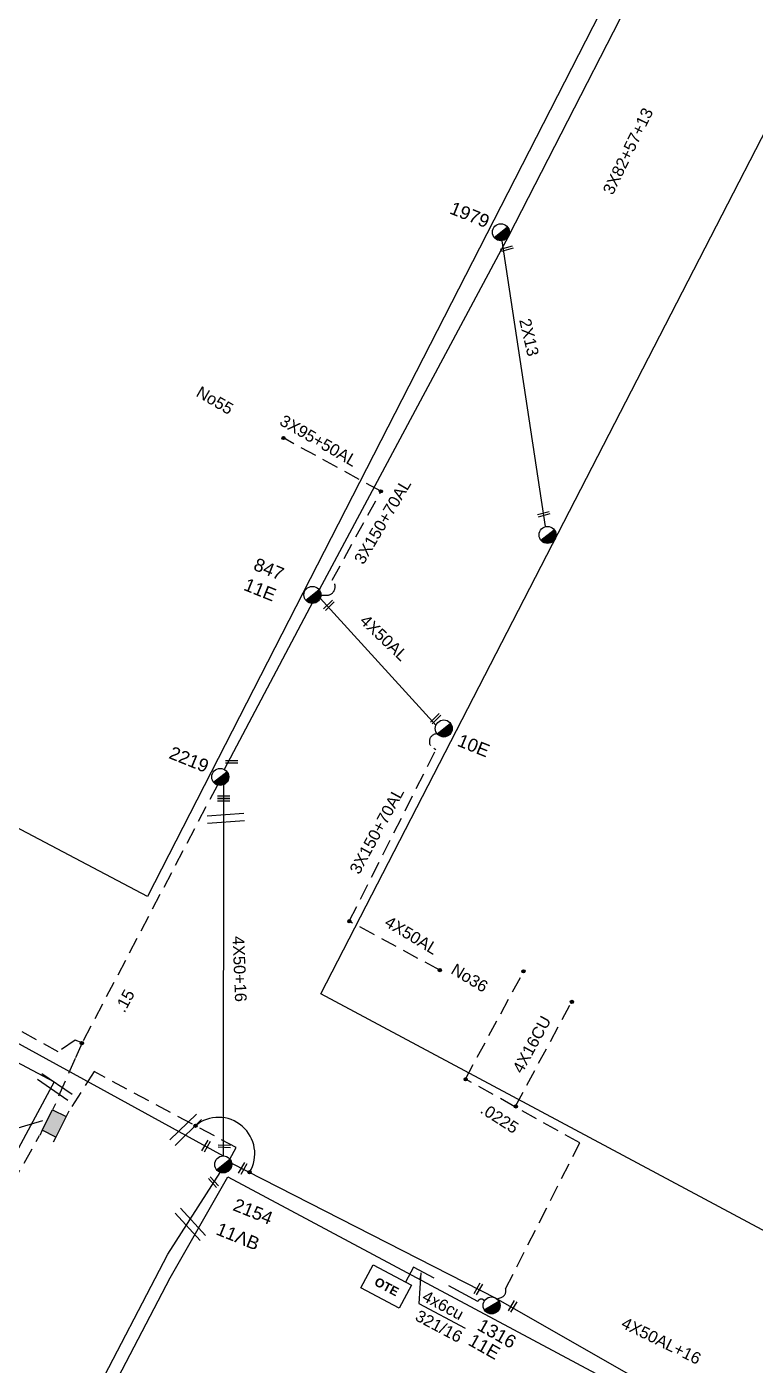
# Model space of a CAD drawing. Header units: millimetres. Extents: x 2101 to 3312, y 775 to 1363.
# Drawn here: x 2502.2 to 2558.2, y 1040.5 to 1143.5 of the extents above; entities that cross this region are included whole.
import ezdxf

# ---------------------------------------------------------------- set-up
doc = ezdxf.new("R2010")
doc.units = ezdxf.units.MM
doc.linetypes.add('DASHED', pattern=[19.05, 12.7, -6.35])
for name, color, linetype in [('Link Box 4 Διευθύνσεων', 7, 'Continuous'), ('Pillar OTE', 7, 'Continuous'), ('Άγνωστα', 7, 'Continuous'), ('Γέφυρες Εναέριου Δικτύου', 7, 'Continuous'), ('Γυμνά εναέρια ΧΤ (3Φ)   4x16CU', 7, 'Continuous'), ('Γυμνά εναέρια ΧΤ (3Φ)   4x50AL', 7, 'Continuous'), ('Επιγραφές - Σχήματα', 7, 'Continuous'), ('Καλώδια ΧΤ   3x150+70 XLPE', 7, 'DASHED'), ('Καλώδια ΧΤ   3x150+70AL', 7, 'DASHED'), ('Καλώδια ΧΤ   3x95+50 AL XLPE', 7, 'DASHED'), ('Μηχανική τομή', 7, 'Continuous'), ('Στύλος ΦΜ', 7, 'Continuous'), ('Στύλος ΦΜ @ 1', 7, 'Continuous'), ('Συνδέσεις', 7, 'Continuous'), ('Τομή', 7, 'Continuous'), ('Υπόβαθρο ΔΕΗ', 7, 'Continuous'), ('Υπόγεια Καλώδια Δικτύου ΧΤ   .15', 7, 'DASHED'), ('Υπόγεια καλώδια Παροχών ΧΤ   .0225', 7, 'DASHED'), ('Υπόγεια καλώδια Παροχών ΧΤ   4x6', 7, 'DASHED')]:
    doc.layers.add(name, color=color, linetype=linetype)
doc.styles.add('arial', font='arial.ttf')
doc.styles.get("Standard").update_dxf_attribs({"font": 'arial.ttf'})
doc.linetypes.add('SYN_LINE', pattern='A,0.5,-0.0001,["/\\/\\/\\/",Standard,S=0.1,R=0,X=0,Y=-0.05],-0.25', length=0.7501)
doc.dimstyles.new('ISO-25', dxfattribs={"dimtxt": 2.5, "dimasz": 2.5, "dimexe": 1.25, "dimexo": 0.625, "dimtad": 1, "dimtxsty": 'Standard', "dimcen": 2.5, "dimadec": 0, "dimazin": 0, "dimtfac": 1, "dimtmove": 0, "dimatfit": 3, "dimfxl": 1, "dimarcsym": 0})

# ---------------------------------------------------------------- blocks, each defined once
blk = doc.blocks.new('ΥΠΑΡΧΩΝ ΤΣΙΜΕΝΤΕΝΙΟΣ ΣΤΥΛΟΣ')
at = {"layer": 'Στύλος ΦΜ'}
blk.add_hatch(color=7, dxfattribs=at).paths.add_polyline_path([(-1.29, -2.28, 0.574793), (2.62, 0, 0.268822), (1.3, 2.27)])
at = {"layer": 'Στύλος ΦΜ', "color": 7}
blk.add_line((-1.29, -2.28), (1.3, 2.27), dxfattribs=at)
blk.add_circle((0, 0), 2.62, dxfattribs=at)
at = {"layer": 'Στύλος ΦΜ', "flags": 4}
for tag, p in [('ΑΡΙΘΜΟΣ', (-4.68, 8.05)), ('ΤΥΠΟΣ', (-4.91, 3.03))]:
    blk.add_attdef(tag, p, '', height=4, dxfattribs=at)
blk = doc.blocks.new('ΤΟΜΗ')
at = {"layer": 'Τομή', "ltscale": 40}
for p, q in [((-5.68, 0), (5.68, 0)), ((5.68, -2.33), (-5.68, -2.33))]:
    blk.add_line(p, q, dxfattribs=at)
blk = doc.blocks.new('ΜΗΧΑΝΙΚΗ ΤΟΜΗ')
at = {"layer": 'Μηχανική τομή', "ltscale": 40}
for p, q in [((-1.89, 0.78), (1.89, 0.78)), ((1.89, 0), (-1.89, 0))]:
    blk.add_line(p, q, dxfattribs=at)
blk = doc.blocks.new('LINK BOX 4 ΑΝΑΧΩΡΗΣΕΩΝ')
at = {"layer": 'Link Box 4 Διευθύνσεων', "ltscale": 40}
blk.add_hatch(color=256, dxfattribs=at).paths.add_polyline_path([(-3.54, 0), (-3.54, -4.67), (3.54, -4.67), (3.54, 0)])
for p, q in [((-3.54, 0), (-5.33, 0)), ((5.33, 0), (3.54, 0)), ((-3.54, -4.67), (-5.33, -4.67)), ((5.33, -4.67), (3.54, -4.67))]:
    blk.add_line(p, q, dxfattribs=at)
blk.add_lwpolyline([(-3.54, -4.67), (-3.54, 0), (3.54, 0), (3.54, -4.67)], close=True, dxfattribs=at)
blk = doc.blocks.new('_ΣΥΝΔΕΣΗ')
at = {"layer": 'Συνδέσεις', "linetype": 'SYN_LINE', "ltscale": 40}
blk.add_hatch(color=256, dxfattribs=at).paths.add_polyline_path([(0.5, -0.01, 1), (-0.5, -0.01, 1)])
at = {"layer": 'Συνδέσεις'}
blk.add_circle((0, -0.01), 0.5, dxfattribs=at)
blk = doc.blocks.new('PILLAR ΟΤΕ')
at = {"layer": 'Pillar OTE', "ltscale": 40}
blk.add_lwpolyline([(-3.31, 2.02), (3.39, 2.02), (3.39, -1.99), (-3.31, -1.99)], close=True, dxfattribs=at)
at = {"layer": 'Pillar OTE', "insert": (-1.81, 0.71), "char_height": 1.3575, "width": 109.961, "attachment_point": 1}
blk.add_mtext('{\\fArial|b1|i0|c161|p34;OTE}', dxfattribs=at)

msp = doc.modelspace()

# ---------------------------------------------------------------- linework, layer by layer
at = {"layer": 'Άγνωστα', "color": 133, "ltscale": 40}
for points in [[(2564.47, 1177.68), (2552.32, 1153), (2539.22, 1127.42), (2524.65, 1100.22), (2517.36, 1086.39)], [(2542.08, 1105.07), (2538.74, 1127.07)]]:
    msp.add_lwpolyline(points, dxfattribs=at)
at = {"layer": 'Άγνωστα', "color": 62, "ltscale": 40}
for points in [[(2517.3, 1085.2), (2517.29, 1056.66)], [(2517.93, 1056.1), (2538.24, 1045.72), (2561.13, 1032.62)]]:
    msp.add_lwpolyline(points, dxfattribs=at)
at = {"layer": 'Άγνωστα', "color": 1}
msp.add_lwpolyline([(2488.16, 1072.63), (2517.29, 1056.66)], dxfattribs=at)
at = {"layer": 'Άγνωστα', "color": 62, "linetype": 'DASHED', "ltscale": 0.1}
for points in [[(2517.8, 1056.41), (2518.28, 1057.3), (2507.35, 1063.14), (2505.4, 1060.09)], [(2461.22, 986.53), (2463.59, 985.32), (2497.26, 1047.82), (2503.16, 1058.22)]]:
    msp.add_lwpolyline(points, dxfattribs=at)
at = {"layer": 'Άγνωστα', "color": 30}
msp.add_lwpolyline([(2468.32, 965.45), (2478.6, 985), (2487.28, 1001.52), (2494.89, 1015.99), (2498.45, 1023.04), (2507.2, 1037.9), (2513.02, 1049.09), (2517.04, 1055.39)], dxfattribs=at)
at = {"layer": 'Γέφυρες Εναέριου Δικτύου'}
msp.add_arc((2516.92, 1056.83), 2.79, 329.0529, 129.5596, dxfattribs=at)
at = {"layer": 'Γυμνά εναέρια ΧΤ (3Φ)   4x16CU', "color": 62, "linetype": 'DASHED', "ltscale": 0.1}
msp.add_lwpolyline([(2539.74, 1060.43), (2544.1, 1068.54)], dxfattribs=at)
at = {"layer": 'Γυμνά εναέρια ΧΤ (3Φ)   4x50AL', "color": 133, "ltscale": 40}
msp.add_lwpolyline([(2533.65, 1089.78), (2524.74, 1099.57)], dxfattribs=at)
at = {"layer": 'Γυμνά εναέρια ΧΤ (3Φ)   4x50AL', "color": 133, "linetype": 'DASHED', "ltscale": 0.1}
msp.add_lwpolyline([(2533.94, 1070.95), (2526.98, 1074.71)], dxfattribs=at)
at = {"layer": 'Επιγραφές - Σχήματα'}
msp.add_lwpolyline([(2495.86, 1057.16), (2503.42, 1059.37)], dxfattribs=at)
at = {"layer": 'Καλώδια ΧΤ   3x150+70 XLPE', "color": 133, "ltscale": 0.1}
msp.add_lwpolyline([(2506.44, 1065.36), (2505.9, 1065.55), (2504.59, 1064.66), (2495.13, 1069.89)], dxfattribs=at)
at = {"layer": 'Καλώδια ΧΤ   3x150+70AL', "color": 133, "ltscale": 0.1}
for points in [[(2524.79, 1099.8), (2525.22, 1099.79, 0.70903), (2525.66, 1100.94), (2529.41, 1107.79)], [(2526.98, 1074.71), (2533.64, 1087.9), (2533.47, 1087.99, -0.789866), (2533.74, 1089.13, -10051.305448)]]:
    msp.add_lwpolyline(points, format="xyb", dxfattribs=at)
at = {"layer": 'Καλώδια ΧΤ   3x95+50 AL XLPE', "color": 133, "ltscale": 0.1}
msp.add_lwpolyline([(2529.41, 1107.79), (2521.92, 1111.89)], dxfattribs=at)
at = {"layer": 'Υπόβαθρο ΔΕΗ'}
for points in [[(2512.69, 1187.56), (2557.67, 1166.88), (2511.47, 1076.61), (2465.56, 1100.82), (2512.69, 1187.56)], [(2571.3, 1159.45), (2592.68, 1147.73), (2578.36, 1119.04), (2601.79, 1107.69), (2596.89, 1098.48), (2595.71, 1099.11), (2567.61, 1046.21), (2524.8, 1069.13), (2571.3, 1159.45)], [(2458.16, 1086.82), (2504.28, 1062.35), (2455.9, 972.4), (2408.73, 997.06), (2458.16, 1086.82)], [(2517.63, 1055.05), (2560.09, 1032.36), (2511.45, 943.09), (2468.96, 965.49), (2504.29, 1030.17), (2513.19, 1047.27), (2517.63, 1055.05)], [(2532.34, 1045.3), (2535.89, 1043.41)]]:
    msp.add_lwpolyline(points, dxfattribs=at)
at = {"layer": 'Υπόγεια Καλώδια Δικτύου ΧΤ   .15', "color": 133, "ltscale": 0.1}
msp.add_lwpolyline([(2516.84, 1085.19), (2506.44, 1065.36), (2505.89, 1064.15), (2505.89, 1064.15), (2504.35, 1060.61)], dxfattribs=at)
at = {"layer": 'Υπόγεια καλώδια Παροχών ΧΤ   .0225', "color": 62, "ltscale": 0.1}
msp.add_lwpolyline([(2535.91, 1062.57), (2540.38, 1070.83)], dxfattribs=at)
msp.add_lwpolyline([(2538.35, 1045.66), (2538.67, 1045.77, 0.399493), (2539, 1046.42), (2544.7, 1057.65), (2535.91, 1062.57)], format="xyb", dxfattribs=at)
at = {"layer": 'Υπόγεια καλώδια Παροχών ΧΤ   4x6', "color": 62, "linetype": 'DASHED', "ltscale": 0.2}
msp.add_lwpolyline([(2537.36, 1045.5, 0.639018), (2536.87, 1045.46), (2531.93, 1048.1), (2531.3, 1046.93)], format="xyb", dxfattribs=at)

# ---------------------------------------------------------------- block references
at = {"layer": 'Link Box 4 Διευθύνσεων', "xscale": 0.25, "yscale": 0.25, "zscale": 0.25, "rotation": 63.49962358743239}
msp.add_blockref('LINK BOX 4 ΑΝΑΧΩΡΗΣΕΩΝ', (2503.76, 1059.42), dxfattribs=at)
at = {"layer": 'Pillar OTE', "xscale": 0.5, "yscale": 0.5, "zscale": 0.5, "rotation": 331.877304412435}
msp.add_blockref('PILLAR ΟΤΕ', (2529.79, 1046.61), dxfattribs=at)
at = {"layer": 'Μηχανική τομή'}
for p, xscale, yscale, zscale, rotation in [((2539.13, 1126.36), 0.2499999999999998, 0.2499999999999998, 0.2499999999999998, 15.39120606484802), ((2541.96, 1105.93), 0.2499999999999999, 0.2499999999999999, 0.2499999999999999, 15.39120606484802), ((2525.48, 1098.95), 0.2499999999999998, 0.2499999999999998, 0.2499999999999998, 45.06944845265449), ((2533.69, 1090.22), 0.2499999999999998, 0.2499999999999998, 0.2499999999999998, 45.06944845265449), ((2517.93, 1087.07), 0.2499999999999998, 0.2499999999999998, 0.2499999999999998, 180.108268831942), ((2517.32, 1084.35), 0.2499999999999998, 0.2499999999999998, 0.2499999999999998, 180.108268831942), ((2517.32, 1084.15), 0.2499999999999998, 0.2499999999999998, 0.2499999999999998, 180.108268831942), ((2515.88, 1057.46), 0.2500000000001183, 0.2500000000001183, 0.2500000000001183, 239.6907079381527), ((2517.36, 1057.3), 0.2500000000003636, 0.2500000000003636, 0.2500000000003636, 357.0205370134003), ((2518.7, 1055.73), 0.2500000000001183, 0.2500000000001183, 0.2500000000001183, 239.6907079381527), ((2516.6, 1054.7), 0.2499999999999999, 0.2499999999999999, 0.2499999999999999, 131.9671992171577), ((2536.82, 1046.48), 0.2500000000001183, 0.2500000000001183, 0.2500000000001183, 239.6907079381527), ((2539.46, 1045.13), 0.2500000000001183, 0.2500000000001183, 0.2500000000001183, 239.6907079381527)]:
    msp.add_blockref('ΜΗΧΑΝΙΚΗ ΤΟΜΗ', p, dxfattribs=dict(at, xscale=xscale, yscale=yscale, zscale=zscale, rotation=rotation))
at = {"layer": 'Στύλος ΦΜ @ 1', "ltscale": 40}
ref = msp.add_blockref('ΥΠΑΡΧΩΝ ΤΣΙΜΕΝΤΕΝΙΟΣ ΣΤΥΛΟΣ', (2538.64, 1127.72), dxfattribs=dict(at, xscale=0.25, yscale=0.25, zscale=0.25, rotation=338.0348720893729))
ref.add_attrib('ΑΡΙΘΜΟΣ', '1979', (2534.62, 1129.19), dxfattribs={"layer": 'Στύλος ΦΜ', "height": 1, "rotation": 338.0349, "flags": 4})
at = {"layer": 'Στύλος ΦΜ @ 1', "ltscale": 40, "xscale": 0.25, "yscale": 0.25, "zscale": 0.25, "rotation": 338.0348720893729}
msp.add_blockref('ΥΠΑΡΧΩΝ ΤΣΙΜΕΝΤΕΝΙΟΣ ΣΤΥΛΟΣ', (2542.23, 1104.43), dxfattribs=at)
at = {"layer": 'Στύλος ΦΜ @ 1', "ltscale": 40}
ref = msp.add_blockref('ΥΠΑΡΧΩΝ ΤΣΙΜΕΝΤΕΝΙΟΣ ΣΤΥΛΟΣ', (2524.14, 1099.82), dxfattribs=dict(at, xscale=0.25, yscale=0.25, zscale=0.25, rotation=338.0348720893729))
ref.add_attrib('ΤΥΠΟΣ', '847', (2519.53, 1101.78), dxfattribs={"layer": 'Στύλος ΦΜ', "height": 1, "rotation": 338.0349, "flags": 4})
ref.add_attrib('ΑΡΙΘΜΟΣ', '11E', (2518.78, 1100.22), dxfattribs={"layer": 'Στύλος ΦΜ', "height": 1, "rotation": 338.0349, "flags": 4})
ref = msp.add_blockref('ΥΠΑΡΧΩΝ ΤΣΙΜΕΝΤΕΝΙΟΣ ΣΤΥΛΟΣ', (2534.25, 1089.54), dxfattribs=dict(at, xscale=0.25, yscale=0.25, zscale=0.25, rotation=338.0348720893729))
ref.add_attrib('ΑΡΙΘΜΟΣ', '10E', (2535.21, 1088.23), dxfattribs={"layer": 'Στύλος ΦΜ', "height": 1, "rotation": 338.0349, "flags": 4})
ref = msp.add_blockref('ΥΠΑΡΧΩΝ ΤΣΙΜΕΝΤΕΝΙΟΣ ΣΤΥΛΟΣ', (2517.05, 1085.81), dxfattribs=dict(at, xscale=0.25, yscale=0.25, zscale=0.25, rotation=338.0348720893729))
ref.add_attrib('ΑΡΙΘΜΟΣ', '2219', (2513.03, 1087.28), dxfattribs={"layer": 'Στύλος ΦΜ', "height": 1, "rotation": 338.0349, "flags": 4})
ref = msp.add_blockref('ΥΠΑΡΧΩΝ ΤΣΙΜΕΝΤΕΝΙΟΣ ΣΤΥΛΟΣ', (2517.29, 1056), dxfattribs=dict(at, xscale=0.25, yscale=0.25, zscale=0.25, rotation=338.0348720893729))
ref.add_attrib('ΤΥΠΟΣ', '2154', (2517.95, 1052.5), dxfattribs={"layer": 'Στύλος ΦΜ', "height": 1, "rotation": 338.0349, "flags": 4})
ref.add_attrib('ΑΡΙΘΜΟΣ', '11ΛΒ', (2516.65, 1050.64), dxfattribs={"layer": 'Στύλος ΦΜ', "height": 1, "rotation": 338.0349, "flags": 4})
ref = msp.add_blockref('ΥΠΑΡΧΩΝ ΤΣΙΜΕΝΤΕΝΙΟΣ ΣΤΥΛΟΣ', (2537.92, 1045.15), dxfattribs=dict(at, xscale=0.25, yscale=0.25, zscale=0.25, rotation=330.5481088157287))
ref.add_attrib('ΤΥΠΟΣ', '1316', (2536.74, 1043.32), dxfattribs={"layer": 'Στύλος ΦΜ', "height": 1, "rotation": 330.5481, "flags": 4})
ref.add_attrib('ΑΡΙΘΜΟΣ', '11E', (2536.04, 1042.16), dxfattribs={"layer": 'Στύλος ΦΜ', "height": 1, "rotation": 330.5481, "flags": 4})
at = {"layer": 'Συνδέσεις', "xscale": 0.25, "yscale": 0.25, "zscale": 0.25}
for p in [(2521.92, 1111.89), (2529.41, 1107.79), (2526.98, 1074.71), (2533.94, 1070.95), (2540.37, 1070.86), (2544.1, 1068.51), (2506.41, 1065.34), (2535.93, 1062.55), (2539.79, 1060.46), (2515.15, 1058.98), (2519.31, 1055.4)]:
    msp.add_blockref('_ΣΥΝΔΕΣΗ', p, dxfattribs=at)
at = {"layer": 'Τομή'}
for p, xscale, yscale, zscale, rotation in [((2517.5, 1082.34), 0.2499999999999993, 0.2499999999999993, 0.2499999999999993, 184.32732079566), ((2504.16, 1061.72), 0.2499999999999993, 0.2499999999999993, 0.2499999999999993, 145.3956978455998), ((2514.2, 1058.87), 0.2499999999999994, 0.2499999999999994, 0.2499999999999994, 44.22645021252242), ((2514.54, 1051.19), 0.2499999999999994, 0.2499999999999994, 0.2499999999999994, 132.5374839215708)]:
    msp.add_blockref('ΤΟΜΗ', p, dxfattribs=dict(at, xscale=xscale, yscale=yscale, zscale=zscale, rotation=rotation))

# ---------------------------------------------------------------- texts
at = {"layer": 'Άγνωστα', "ltscale": 40, "char_height": 0.9, "width": 69.1904, "attachment_point": 1, "style": 'arial'}
for s, insert, rotation in [('3X82+57+13', (2546.43, 1130.92), 64.1127), ('2X13', (2540.92, 1121.17), 283.1598), ('No55', (2515.57, 1115.93), 329.9625), ('4X50+16', (2518.9, 1073.59), 272.2454), ('No36', (2535.18, 1071.51), 329.0295), ('\\pt9;4X50AL+16', (2548.21, 1044.29), 333.8925)]:
    msp.add_mtext(s, dxfattribs=dict(at, insert=insert, rotation=rotation))
at = {"layer": 'Άγνωστα', "ltscale": 40, "char_height": 0.9, "attachment_point": 1, "rotation": 332, "style": 'arial'}
for s, insert in [('4x6cu', (2532.93, 1046.36)), ('321/16', (2532.39, 1044.85))]:
    msp.add_mtext_dynamic_manual_height_columns(s, width=1.8, gutter_width=12.5, heights=[0.118], dxfattribs=dict(at, insert=insert))
at = {"layer": 'Γυμνά εναέρια ΧΤ (3Φ)   4x16CU', "color": 0, "ltscale": 40, "insert": (2539.48, 1063.36), "char_height": 0.9, "width": 69.1904, "attachment_point": 1, "rotation": 61.47, "style": 'arial'}
msp.add_mtext('4X16CU', dxfattribs=at)
at = {"layer": 'Γυμνά εναέρια ΧΤ (3Φ)   4x50AL', "ltscale": 40, "char_height": 0.9, "width": 69.1904, "attachment_point": 1, "style": 'arial'}
for insert, rotation in [((2528.34, 1098.39), 316.4178), ((2530.08, 1075.17), 329.0295)]:
    msp.add_mtext('4X50AL', dxfattribs=dict(at, insert=insert, rotation=rotation))
at = {"layer": 'Καλώδια ΧΤ   3x150+70AL', "ltscale": 40, "char_height": 0.9, "width": 69.1904, "attachment_point": 1, "style": 'arial'}
for insert, rotation in [((2527.29, 1102.55), 59.4213), ((2526.95, 1078.68), 61.47)]:
    msp.add_mtext('3X150+70AL', dxfattribs=dict(at, insert=insert, rotation=rotation))
at = {"layer": 'Καλώδια ΧΤ   3x95+50 AL XLPE', "ltscale": 40, "insert": (2521.99, 1113.73), "char_height": 0.9, "width": 69.1904, "attachment_point": 1, "rotation": 329.9625, "style": 'arial'}
msp.add_mtext('3X95+50AL', dxfattribs=at)
at = {"layer": 'Υπόγεια Καλώδια Δικτύου ΧΤ   .15', "ltscale": 40, "insert": (2508.89, 1068.03), "char_height": 0.9, "width": 69.1904, "attachment_point": 1, "rotation": 61.6891, "style": 'arial'}
msp.add_mtext('.15', dxfattribs=at)
at = {"layer": 'Υπόγεια καλώδια Παροχών ΧΤ   .0225', "ltscale": 40, "insert": (2537.46, 1060.78), "char_height": 0.9, "width": 69.1904, "attachment_point": 1, "rotation": 327.3617, "style": 'arial'}
msp.add_mtext('\\pt9;.0225', dxfattribs=at)

# ---------------------------------------------------------------- leaders
at = {"layer": 'Επιγραφές - Σχήματα', "ltscale": 40}
msp.add_leader([(2532.47, 1047.65), (2532.34, 1045.3)], dimstyle='ISO-25', override={"dimasz": 0.5, "dimtad": 0}, dxfattribs=at)

doc.saveas('drawing.dxf')
